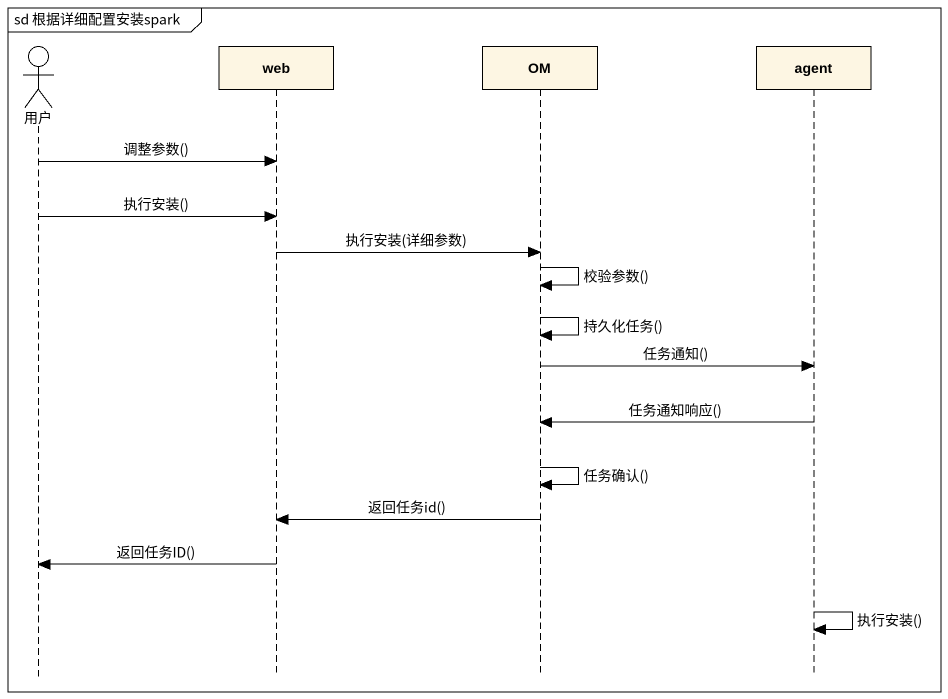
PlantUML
@startuml
mainframe sd 根据详细配置安装spark
hide footbox
actor 用户
participant web
participant OM
participant "agent" as agent_

用户 -> web : 调整参数()
用户 -> web : 执行安装()
web -> OM : 执行安装(详细参数)
OM -> OM : 校验参数()
OM -> OM : 持久化任务()
OM -> agent_ : 任务通知()
agent_ -> OM : 任务通知响应()
OM -> OM : 任务确认()
OM -> web : 返回任务id()
web -> 用户 : 返回任务ID()
agent_ -> agent_ : 执行安装()
@enduml
